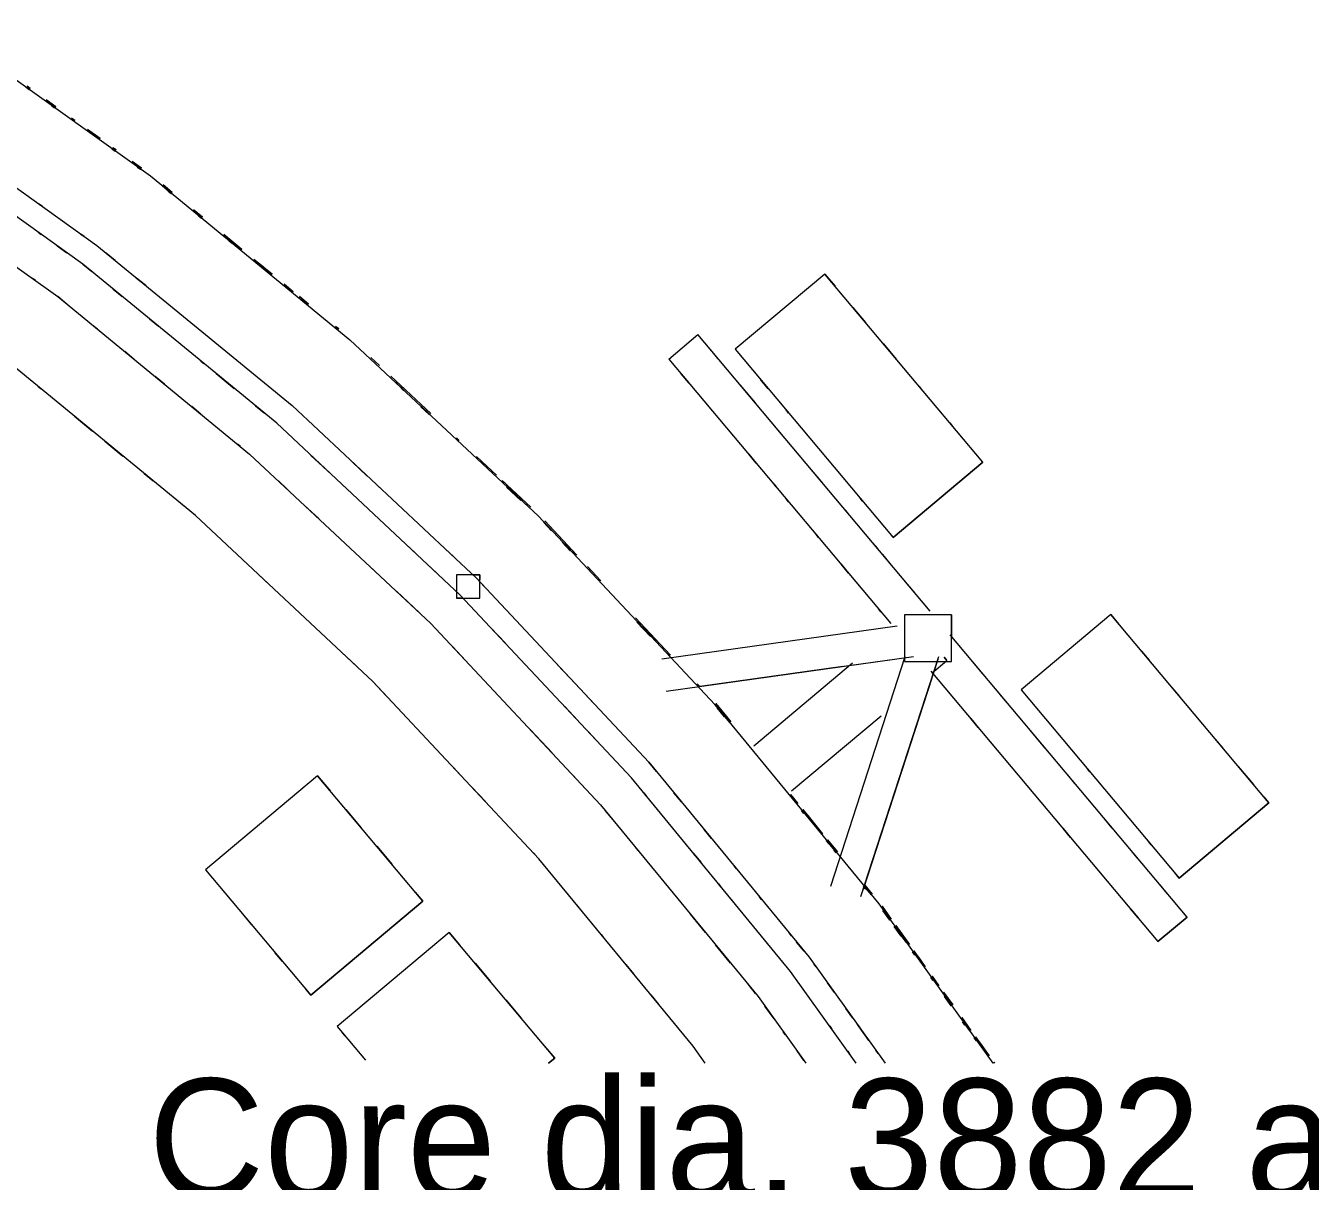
# Paper-space layout '01 Plans' of a CAD drawing. Header units: millimetres. Extents: x 5 to 415, y 7 to 290.
# Drawn here: x 130.91 to 152.85, y 224.29 to 244.05 of the extents above; entities that cross this region are included whole.
import ezdxf

# ---------------------------------------------------------------- set-up
doc = ezdxf.new("R2010")
doc.units = ezdxf.units.MM
doc.layers.add('GEOMETRY', color=7, linetype='Continuous')
doc.layers.add('TEXT', color=7, linetype='Continuous')

# ---------------------------------------------------------------- blocks, each defined once
blk = doc.blocks.new('SHEET_01')
at = {"layer": 'GEOMETRY', "lineweight": 13}
for p, q in [((129.45, 244.048), (133.036, 241.479)), ((130.965, 242.95), (130.911, 242.989)), ((130.917, 242.997), (130.971, 242.958)), ((130.917, 242.997), (130.971, 242.958)), ((130.971, 242.958), (130.917, 242.997)), ((130.917, 242.997), (130.971, 242.958)), ((130.917, 242.997), (130.971, 242.958)), ((130.983, 242.974), (130.928, 243.013)), ((130.928, 243.013), (130.983, 242.974)), ((128.617, 242.801), (132.123, 240.289)), ((131.309, 242.741), (131.255, 242.78)), ((131.255, 242.78), (131.309, 242.741)), ((131.309, 242.741), (131.255, 242.78)), ((131.255, 242.78), (131.309, 242.741)), ((131.309, 242.741), (131.255, 242.78)), ((131.255, 242.78), (131.309, 242.741)), ((131.309, 242.741), (131.255, 242.78)), ((131.255, 242.78), (131.309, 242.741)), ((131.418, 242.663), (131.255, 242.78)), ((131.255, 242.78), (131.418, 242.663)), ((131.4, 242.639), (131.346, 242.677)), ((131.352, 242.686), (131.406, 242.647)), ((131.352, 242.686), (131.406, 242.647)), ((131.406, 242.647), (131.352, 242.686)), ((131.352, 242.686), (131.406, 242.647)), ((131.352, 242.686), (131.406, 242.647)), ((131.879, 239.971), (128.395, 242.468)), ((131.744, 242.429), (131.689, 242.468)), ((131.689, 242.468), (131.744, 242.429)), ((132.015, 242.234), (131.961, 242.273)), ((131.961, 242.273), (132.015, 242.234)), ((132.015, 242.234), (131.961, 242.273)), ((131.961, 242.273), (132.015, 242.234)), ((132.015, 242.234), (131.961, 242.273)), ((131.961, 242.273), (132.015, 242.234)), ((132.015, 242.234), (131.961, 242.273)), ((131.961, 242.273), (132.015, 242.234)), ((132.178, 242.118), (131.961, 242.273)), ((131.961, 242.273), (132.178, 242.118)), ((128.006, 241.886), (131.453, 239.416)), ((132.432, 241.899), (132.378, 241.938)), ((132.384, 241.946), (132.438, 241.907)), ((132.384, 241.946), (132.438, 241.907)), ((132.438, 241.907), (132.384, 241.946)), ((132.384, 241.946), (132.438, 241.907)), ((132.384, 241.946), (132.438, 241.907)), ((132.45, 241.923), (132.396, 241.962)), ((132.396, 241.962), (132.45, 241.923)), ((132.776, 241.689), (132.722, 241.728)), ((132.722, 241.728), (132.776, 241.689)), ((132.776, 241.689), (132.722, 241.728)), ((132.722, 241.728), (132.776, 241.689)), ((132.776, 241.689), (132.722, 241.728)), ((132.722, 241.728), (132.776, 241.689)), ((132.776, 241.689), (132.722, 241.728)), ((132.722, 241.728), (132.776, 241.689)), ((132.885, 241.611), (132.722, 241.728)), ((132.722, 241.728), (132.885, 241.611)), ((132.867, 241.588), (132.812, 241.626)), ((132.818, 241.634), (132.873, 241.596)), ((132.818, 241.634), (132.873, 241.596)), ((132.873, 241.596), (132.818, 241.634)), ((132.818, 241.634), (132.873, 241.596)), ((132.818, 241.634), (132.873, 241.596)), ((133.036, 241.479), (136.445, 238.68)), ((133.242, 241.309), (133.397, 241.182)), ((133.242, 241.309), (133.397, 241.182)), ((133.397, 241.182), (133.242, 241.309)), ((133.242, 241.309), (133.397, 241.182)), ((133.242, 241.309), (133.397, 241.182)), ((133.41, 241.198), (133.255, 241.325)), ((133.255, 241.325), (133.41, 241.198)), ((133.391, 241.174), (133.34, 241.216)), ((131.191, 240.956), (131.137, 240.995)), ((131.137, 240.995), (131.191, 240.956)), ((131.191, 240.956), (131.137, 240.995)), ((133.823, 240.858), (133.771, 240.901)), ((133.771, 240.901), (133.823, 240.858)), ((133.823, 240.858), (133.771, 240.901)), ((133.771, 240.901), (133.823, 240.858)), ((133.823, 240.858), (133.771, 240.901)), ((133.771, 240.901), (133.823, 240.858)), ((133.823, 240.858), (133.771, 240.901)), ((133.771, 240.901), (133.823, 240.858)), ((133.926, 240.774), (133.771, 240.901)), ((133.771, 240.901), (133.926, 240.774)), ((133.908, 240.75), (133.856, 240.793)), ((133.862, 240.8), (133.914, 240.758)), ((133.862, 240.8), (133.914, 240.758)), ((133.914, 240.758), (133.862, 240.8)), ((133.862, 240.8), (133.914, 240.758)), ((133.862, 240.8), (133.914, 240.758)), ((131.117, 240.518), (131.171, 240.479)), ((131.171, 240.479), (131.117, 240.518)), ((131.117, 240.518), (131.171, 240.479)), ((131.903, 240.446), (131.849, 240.485)), ((131.849, 240.485), (131.903, 240.446)), ((131.903, 240.446), (131.849, 240.485)), ((134.34, 240.434), (134.288, 240.477)), ((134.288, 240.477), (134.34, 240.434)), ((134.34, 240.434), (134.288, 240.477)), ((134.288, 240.477), (134.34, 240.434)), ((134.34, 240.434), (134.288, 240.477)), ((134.288, 240.477), (134.34, 240.434)), ((134.34, 240.434), (134.288, 240.477)), ((134.288, 240.477), (134.34, 240.434)), ((134.598, 240.222), (134.288, 240.477)), ((134.288, 240.477), (134.598, 240.222)), ((134.424, 240.326), (134.373, 240.369)), ((134.379, 240.376), (134.534, 240.249)), ((134.379, 240.376), (134.534, 240.249)), ((134.534, 240.249), (134.379, 240.376)), ((134.379, 240.376), (134.534, 240.249)), ((134.379, 240.376), (134.534, 240.249)), ((131.443, 240.283), (131.607, 240.166)), ((131.607, 240.166), (131.443, 240.283)), ((131.443, 240.283), (131.607, 240.166)), ((132.123, 240.289), (135.456, 237.553)), ((132.435, 240.032), (132.279, 240.16)), ((132.279, 240.16), (132.435, 240.032)), ((132.435, 240.032), (132.279, 240.16)), ((131.879, 239.971), (132.034, 239.844)), ((132.034, 239.844), (131.879, 239.971)), ((131.879, 239.971), (132.034, 239.844)), ((135.193, 237.252), (131.879, 239.971)), ((134.96, 239.925), (134.805, 240.053)), ((134.805, 240.053), (134.96, 239.925)), ((134.96, 239.925), (134.805, 240.053)), ((134.805, 240.053), (134.96, 239.925)), ((134.96, 239.925), (134.805, 240.053)), ((134.805, 240.053), (134.96, 239.925)), ((134.96, 239.925), (134.805, 240.053)), ((134.805, 240.053), (134.96, 239.925)), ((135.115, 239.798), (134.805, 240.053)), ((134.805, 240.053), (135.115, 239.798)), ((131.07, 239.69), (131.015, 239.73)), ((132.956, 239.605), (132.8, 239.733)), ((132.8, 239.733), (132.956, 239.605)), ((132.956, 239.605), (132.8, 239.733)), ((144.557, 239.802), (143.025, 238.517)), ((144.557, 239.802), (144.731, 239.595)), ((147.256, 236.585), (144.557, 239.802)), ((144.557, 239.802), (144.557, 239.802)), ((132.397, 239.546), (132.552, 239.419)), ((132.552, 239.419), (132.397, 239.546)), ((132.397, 239.546), (132.552, 239.419)), ((135.477, 239.501), (135.322, 239.628)), ((135.322, 239.628), (135.477, 239.501)), ((135.477, 239.501), (135.322, 239.628)), ((135.322, 239.628), (135.477, 239.501)), ((135.477, 239.501), (135.322, 239.628)), ((135.322, 239.628), (135.477, 239.501)), ((135.477, 239.501), (135.322, 239.628)), ((135.322, 239.628), (135.477, 239.501)), ((135.477, 239.501), (135.322, 239.628)), ((135.322, 239.628), (135.477, 239.501)), ((131.609, 239.288), (131.453, 239.416)), ((131.453, 239.416), (134.731, 236.726)), ((135.632, 239.374), (135.58, 239.416)), ((135.58, 239.416), (135.632, 239.374)), ((135.632, 239.374), (135.58, 239.416)), ((135.58, 239.416), (135.632, 239.374)), ((135.632, 239.374), (135.58, 239.416)), ((135.58, 239.416), (135.632, 239.374)), ((135.632, 239.374), (135.58, 239.416)), ((135.58, 239.416), (135.632, 239.374)), ((135.735, 239.289), (135.58, 239.416)), ((135.58, 239.416), (135.735, 239.289)), ((135.671, 239.316), (135.722, 239.274)), ((135.671, 239.316), (135.722, 239.274)), ((135.722, 239.274), (135.671, 239.316)), ((135.671, 239.316), (135.722, 239.274)), ((135.671, 239.316), (135.722, 239.274)), ((145.036, 239.231), (145.253, 238.972)), ((133.018, 239.037), (133.173, 238.909)), ((133.173, 238.909), (133.018, 239.037)), ((133.018, 239.037), (133.173, 238.909)), ((132.129, 238.861), (132.077, 238.904)), ((136.187, 238.892), (136.239, 238.85)), ((136.187, 238.892), (136.239, 238.85)), ((136.239, 238.85), (136.187, 238.892)), ((136.187, 238.892), (136.239, 238.85)), ((136.187, 238.892), (136.239, 238.85)), ((136.252, 238.865), (136.2, 238.907)), ((136.2, 238.907), (136.252, 238.865)), ((141.892, 238.349), (142.39, 238.767)), ((142.39, 238.767), (142.39, 238.767)), ((142.39, 238.767), (142.39, 238.767)), ((146.355, 234.042), (142.39, 238.767)), ((134.258, 238.536), (134.206, 238.579)), ((134.206, 238.579), (134.258, 238.536)), ((134.258, 238.536), (134.206, 238.579)), ((136.445, 238.68), (139.665, 235.665)), ((145.558, 238.609), (145.776, 238.349)), ((132.754, 238.348), (132.598, 238.476)), ((133.639, 238.527), (133.691, 238.484)), ((133.691, 238.484), (133.639, 238.527)), ((133.639, 238.527), (133.691, 238.484)), ((136.947, 238.238), (136.8, 238.375)), ((136.8, 238.375), (136.947, 238.238)), ((136.947, 238.238), (136.8, 238.375)), ((136.8, 238.375), (136.947, 238.238)), ((136.947, 238.238), (136.8, 238.375)), ((136.8, 238.375), (136.947, 238.238)), ((136.947, 238.238), (136.8, 238.375)), ((136.8, 238.375), (136.947, 238.238)), ((136.947, 238.238), (136.8, 238.375)), ((136.8, 238.375), (136.947, 238.238)), ((141.892, 238.349), (145.686, 233.827)), ((142.731, 238.361), (142.603, 238.513)), ((142.731, 238.361), (142.603, 238.513)), ((142.731, 238.361), (142.603, 238.513)), ((143.025, 238.517), (145.724, 235.299)), ((133.808, 235.673), (130.601, 238.305)), ((133.898, 238.314), (133.95, 238.272)), ((133.95, 238.272), (133.898, 238.314)), ((133.898, 238.314), (133.95, 238.272)), ((133.274, 237.921), (133.118, 238.049)), ((134.157, 238.102), (134.468, 237.847)), ((134.468, 237.847), (134.157, 238.102)), ((134.157, 238.102), (134.468, 237.847)), ((137.386, 237.827), (137.142, 238.056)), ((137.142, 238.056), (137.386, 237.827)), ((137.386, 237.827), (137.142, 238.056)), ((137.142, 238.056), (137.386, 237.827)), ((137.386, 237.827), (137.142, 238.056)), ((137.142, 238.056), (137.386, 237.827)), ((137.386, 237.827), (137.142, 238.056)), ((137.142, 238.056), (137.386, 237.827)), ((137.825, 237.416), (137.142, 238.056)), ((137.142, 238.056), (137.825, 237.416)), ((137.372, 237.812), (137.226, 237.949)), ((137.226, 237.949), (137.372, 237.812)), ((137.372, 237.812), (137.226, 237.949)), ((137.226, 237.949), (137.372, 237.812)), ((137.226, 237.949), (137.372, 237.812)), ((137.372, 237.812), (137.226, 237.949)), ((137.226, 237.949), (137.372, 237.812)), ((137.372, 237.812), (137.226, 237.949)), ((137.226, 237.949), (137.372, 237.812)), ((137.372, 237.812), (137.226, 237.949)), ((137.226, 237.949), (137.372, 237.812)), ((137.372, 237.812), (137.226, 237.949)), ((137.226, 237.949), (137.372, 237.812)), ((137.372, 237.812), (137.226, 237.949)), ((137.226, 237.949), (137.372, 237.812)), ((137.226, 237.949), (137.372, 237.812)), ((142.105, 238.095), (142.233, 237.943)), ((142.233, 237.943), (142.105, 238.095)), ((142.233, 237.943), (142.105, 238.095)), ((143.37, 237.599), (143.115, 237.904)), ((143.37, 237.599), (143.115, 237.904)), ((143.37, 237.599), (143.115, 237.904)), ((143.591, 237.842), (143.46, 237.998)), ((131.118, 237.881), (131.17, 237.838)), ((137.317, 237.851), (137.366, 237.805)), ((137.366, 237.805), (137.317, 237.851)), ((146.168, 237.882), (146.211, 237.83)), ((131.48, 237.584), (131.532, 237.541)), ((133.899, 237.409), (133.742, 237.537)), ((134.83, 237.549), (134.986, 237.422)), ((134.986, 237.422), (134.83, 237.549)), ((134.83, 237.549), (134.986, 237.422)), ((135.404, 237.595), (135.352, 237.638)), ((135.352, 237.638), (135.404, 237.595)), ((135.404, 237.595), (135.352, 237.638)), ((135.456, 237.553), (138.604, 234.604)), ((137.805, 237.394), (137.658, 237.531)), ((137.665, 237.538), (137.811, 237.401)), ((137.665, 237.538), (137.811, 237.401)), ((137.811, 237.401), (137.665, 237.538)), ((137.665, 237.538), (137.811, 237.401)), ((137.665, 237.538), (137.811, 237.401)), ((143.939, 237.427), (143.895, 237.479)), ((131.739, 237.371), (132.049, 237.117)), ((138.321, 234.321), (135.193, 237.252)), ((146.69, 237.259), (146.734, 237.207)), ((143.882, 236.989), (143.754, 237.141)), ((143.882, 236.989), (143.754, 237.141)), ((143.882, 236.989), (143.754, 237.141)), ((132.256, 236.947), (132.566, 236.692)), ((134.575, 236.854), (134.523, 236.896)), ((138.313, 236.959), (138.264, 237.004)), ((138.264, 237.004), (138.313, 236.959)), ((138.313, 236.959), (138.264, 237.004)), ((138.264, 237.004), (138.313, 236.959)), ((138.313, 236.959), (138.264, 237.004)), ((138.264, 237.004), (138.313, 236.959)), ((138.313, 236.959), (138.264, 237.004)), ((138.264, 237.004), (138.313, 236.959)), ((138.313, 236.959), (138.264, 237.004)), ((138.264, 237.004), (138.313, 236.959)), ((134.731, 236.726), (137.827, 233.827)), ((135.779, 236.702), (136.122, 236.382)), ((136.122, 236.382), (135.779, 236.702)), ((135.779, 236.702), (136.122, 236.382)), ((136.735, 236.355), (136.489, 236.585)), ((136.489, 236.585), (136.735, 236.355)), ((136.735, 236.355), (136.489, 236.585)), ((138.947, 236.365), (138.606, 236.685)), ((138.606, 236.685), (138.947, 236.365)), ((138.947, 236.365), (138.606, 236.685)), ((138.606, 236.685), (138.947, 236.365)), ((138.947, 236.365), (138.606, 236.685)), ((138.606, 236.685), (138.947, 236.365)), ((138.947, 236.365), (138.606, 236.685)), ((138.606, 236.685), (138.947, 236.365)), ((138.947, 236.365), (138.606, 236.685)), ((138.606, 236.685), (138.947, 236.365)), ((138.738, 236.533), (138.689, 236.579)), ((138.689, 236.579), (138.738, 236.533)), ((138.738, 236.533), (138.689, 236.579)), ((138.689, 236.579), (138.738, 236.533)), ((138.689, 236.579), (138.738, 236.533)), ((138.738, 236.533), (138.689, 236.579)), ((138.689, 236.579), (138.738, 236.533)), ((138.738, 236.533), (138.689, 236.579)), ((138.689, 236.579), (138.738, 236.533)), ((138.738, 236.533), (138.689, 236.579)), ((138.689, 236.579), (138.738, 236.533)), ((138.738, 236.533), (138.689, 236.579)), ((138.689, 236.579), (138.738, 236.533)), ((138.738, 236.533), (138.689, 236.579)), ((138.689, 236.579), (138.738, 236.533)), ((138.689, 236.579), (138.738, 236.533)), ((143.256, 236.724), (143.384, 236.571)), ((143.384, 236.571), (143.256, 236.724)), ((143.384, 236.571), (143.256, 236.724)), ((147.256, 236.585), (145.724, 235.299)), ((145.724, 235.299), (147.256, 236.585)), ((147.213, 236.637), (147.256, 236.585)), ((147.256, 236.585), (147.256, 236.585)), ((132.929, 236.395), (133.084, 236.267)), ((144.522, 236.227), (144.266, 236.532)), ((144.522, 236.227), (144.266, 236.532)), ((144.522, 236.227), (144.266, 236.532)), ((135.37, 236.127), (135.223, 236.265)), ((136.317, 236.199), (136.464, 236.061)), ((136.464, 236.061), (136.317, 236.199)), ((136.317, 236.199), (136.464, 236.061)), ((136.981, 236.125), (136.932, 236.171)), ((136.932, 236.171), (136.981, 236.125)), ((136.981, 236.125), (136.932, 236.171)), ((139.094, 236.228), (139.045, 236.273)), ((139.045, 236.273), (139.094, 236.228)), ((139.094, 236.228), (139.045, 236.273)), ((139.045, 236.273), (139.094, 236.228)), ((139.094, 236.228), (139.045, 236.273)), ((139.045, 236.273), (139.094, 236.228)), ((139.094, 236.228), (139.045, 236.273)), ((139.045, 236.273), (139.094, 236.228)), ((139.533, 235.816), (139.045, 236.273)), ((139.045, 236.273), (139.533, 235.816)), ((139.365, 235.932), (139.121, 236.16)), ((139.128, 236.168), (139.519, 235.802)), ((139.128, 236.168), (139.519, 235.802)), ((139.519, 235.802), (139.128, 236.168)), ((139.128, 236.168), (139.519, 235.802)), ((139.128, 236.168), (139.519, 235.802)), ((143.683, 236.215), (143.725, 236.165)), ((143.725, 236.165), (143.683, 236.215)), ((143.725, 236.165), (143.683, 236.215)), ((143.896, 235.961), (143.938, 235.911)), ((143.938, 235.911), (143.896, 235.961)), ((143.938, 235.911), (143.896, 235.961)), ((145.202, 235.922), (145.158, 235.974)), ((133.549, 235.885), (133.601, 235.843)), ((135.91, 235.621), (135.665, 235.851)), ((144.948, 235.719), (144.82, 235.871)), ((144.948, 235.719), (144.82, 235.871)), ((144.948, 235.719), (144.82, 235.871)), ((136.837, 232.837), (133.808, 235.673)), ((139.665, 235.665), (142.68, 232.445)), ((139.886, 235.414), (139.749, 235.56)), ((139.756, 235.567), (139.893, 235.421)), ((139.756, 235.567), (139.893, 235.421)), ((139.893, 235.421), (139.756, 235.567)), ((139.756, 235.567), (139.893, 235.421)), ((139.756, 235.567), (139.893, 235.421)), ((140.319, 234.996), (139.771, 235.582)), ((139.771, 235.582), (140.319, 234.996)), ((139.985, 235.324), (140.213, 235.08)), ((139.985, 235.324), (140.213, 235.08)), ((140.213, 235.08), (139.985, 235.324)), ((139.985, 235.324), (140.213, 235.08)), ((139.985, 235.324), (140.213, 235.08)), ((144.407, 235.352), (144.45, 235.301)), ((144.45, 235.301), (144.407, 235.352)), ((144.45, 235.301), (144.407, 235.352)), ((145.46, 235.109), (145.332, 235.261)), ((145.46, 235.109), (145.332, 235.261)), ((145.46, 235.109), (145.332, 235.261)), ((145.724, 235.299), (145.681, 235.351)), ((145.724, 235.299), (145.724, 235.299)), ((137.442, 235.146), (137.588, 235.008)), ((137.588, 235.008), (137.442, 235.146)), ((137.442, 235.146), (137.588, 235.008)), ((138.211, 234.973), (138.063, 235.111)), ((138.063, 235.111), (138.211, 234.973)), ((138.211, 234.973), (138.063, 235.111)), ((140.206, 235.073), (140.069, 235.219)), ((140.16, 235.121), (140.206, 235.073)), ((140.213, 235.08), (140.168, 235.128)), ((140.168, 235.128), (140.213, 235.08)), ((140.213, 235.08), (140.168, 235.128)), ((140.168, 235.128), (140.213, 235.08)), ((140.213, 235.08), (140.168, 235.128)), ((140.168, 235.128), (140.213, 235.08)), ((140.213, 235.08), (140.168, 235.128)), ((140.168, 235.128), (140.213, 235.08)), ((140.213, 235.08), (140.168, 235.128)), ((140.168, 235.128), (140.213, 235.08)), ((140.213, 235.08), (140.168, 235.128)), ((140.319, 234.996), (140.182, 235.142)), ((140.182, 235.142), (140.319, 234.996)), ((140.319, 234.996), (140.182, 235.142)), ((140.182, 235.142), (140.319, 234.996)), ((140.319, 234.996), (140.182, 235.142)), ((140.182, 235.142), (140.319, 234.996)), ((140.319, 234.996), (140.182, 235.142)), ((140.182, 235.142), (140.319, 234.996)), ((134.687, 234.85), (135.078, 234.484)), ((137.686, 234.917), (137.93, 234.688)), ((137.93, 234.688), (137.686, 234.917)), ((137.686, 234.917), (137.93, 234.688)), ((144.834, 234.844), (144.962, 234.691)), ((144.962, 234.691), (144.834, 234.844)), ((144.962, 234.691), (144.834, 234.844)), ((145.673, 234.855), (145.545, 235.007)), ((145.673, 234.855), (145.545, 235.007)), ((145.673, 234.855), (145.545, 235.007)), ((136.844, 234.747), (136.795, 234.793)), ((138.663, 234.663), (138.263, 234.663)), ((138.263, 234.663), (138.263, 234.263)), ((138.583, 234.663), (138.663, 234.663)), ((138.743, 234.457), (138.604, 234.604)), ((138.604, 234.604), (138.743, 234.457)), ((138.743, 234.457), (138.604, 234.604)), ((138.604, 234.604), (141.553, 231.456)), ((138.663, 234.663), (138.663, 234.583)), ((138.663, 234.263), (138.663, 234.663)), ((138.663, 234.663), (138.663, 234.663)), ((140.73, 234.557), (140.502, 234.801)), ((140.502, 234.801), (140.73, 234.557)), ((140.73, 234.557), (140.502, 234.801)), ((140.502, 234.801), (140.73, 234.557)), ((140.73, 234.557), (140.502, 234.801)), ((140.502, 234.801), (140.73, 234.557)), ((140.73, 234.557), (140.502, 234.801)), ((140.502, 234.801), (140.73, 234.557)), ((140.73, 234.557), (140.502, 234.801)), ((140.502, 234.801), (140.73, 234.557)), ((140.624, 234.641), (140.579, 234.689)), ((140.579, 234.689), (140.624, 234.641)), ((140.624, 234.641), (140.579, 234.689)), ((140.579, 234.689), (140.624, 234.641)), ((140.579, 234.689), (140.624, 234.641)), ((140.624, 234.641), (140.579, 234.689)), ((140.579, 234.689), (140.624, 234.641)), ((140.624, 234.641), (140.579, 234.689)), ((140.579, 234.689), (140.624, 234.641)), ((140.624, 234.641), (140.579, 234.689)), ((140.579, 234.689), (140.624, 234.641)), ((140.624, 234.641), (140.579, 234.689)), ((140.579, 234.689), (140.624, 234.641)), ((140.624, 234.641), (140.579, 234.689)), ((140.579, 234.689), (140.624, 234.641)), ((140.579, 234.689), (140.624, 234.641)), ((137.63, 234.011), (137.237, 234.379)), ((146.099, 234.347), (145.971, 234.499)), ((146.099, 234.347), (145.971, 234.499)), ((146.099, 234.347), (145.971, 234.499)), ((135.371, 234.209), (135.42, 234.163)), ((138.343, 234.263), (138.263, 234.263)), ((138.263, 234.263), (138.663, 234.263)), ((138.263, 234.263), (138.263, 234.263)), ((138.321, 234.321), (138.367, 234.273)), ((138.367, 234.273), (138.321, 234.321)), ((138.321, 234.321), (138.367, 234.273)), ((141.252, 231.193), (138.321, 234.321)), ((139.157, 234.014), (139.111, 234.063)), ((139.111, 234.063), (139.157, 234.014)), ((139.157, 234.014), (139.111, 234.063)), ((145.473, 234.082), (145.516, 234.031)), ((145.516, 234.031), (145.473, 234.082)), ((145.516, 234.031), (145.473, 234.082)), ((146.719, 233.979), (145.919, 233.979)), ((145.919, 233.979), (145.919, 233.179)), ((146.719, 233.979), (146.719, 233.615)), ((146.719, 233.179), (146.719, 233.979)), ((146.719, 233.979), (146.719, 233.979)), ((149.442, 233.98), (147.91, 232.695)), ((149.442, 233.98), (149.572, 233.825)), ((152.141, 230.763), (149.442, 233.98)), ((149.442, 233.98), (149.442, 233.98)), ((137.827, 233.827), (140.726, 230.731)), ((138.734, 233.881), (139.1, 233.49)), ((139.1, 233.49), (138.734, 233.881)), ((138.734, 233.881), (139.1, 233.49)), ((141.918, 233.288), (141.324, 233.923)), ((141.324, 233.923), (141.918, 233.288)), ((141.577, 233.609), (141.348, 233.853)), ((141.355, 233.86), (141.675, 233.519)), ((141.355, 233.86), (141.675, 233.519)), ((141.675, 233.519), (141.355, 233.86)), ((141.355, 233.86), (141.675, 233.519)), ((141.355, 233.86), (141.675, 233.519)), ((145.794, 233.783), (141.772, 233.218)), ((138.103, 233.532), (137.965, 233.679)), ((150.746, 228.809), (146.696, 233.636)), ((136.299, 233.34), (136.543, 233.111)), ((138.425, 233.188), (138.195, 233.433)), ((141.918, 233.288), (141.736, 233.483)), ((141.736, 233.483), (141.918, 233.288)), ((141.918, 233.288), (141.736, 233.483)), ((141.736, 233.483), (141.918, 233.288)), ((141.918, 233.288), (141.736, 233.483)), ((141.736, 233.483), (141.918, 233.288)), ((141.918, 233.288), (141.736, 233.483)), ((141.736, 233.483), (141.918, 233.288)), ((141.904, 233.275), (141.858, 233.324)), ((141.858, 233.324), (141.904, 233.275)), ((141.904, 233.275), (141.858, 233.324)), ((141.858, 233.324), (141.904, 233.275)), ((141.858, 233.324), (141.904, 233.275)), ((141.904, 233.275), (141.858, 233.324)), ((141.858, 233.324), (141.904, 233.275)), ((141.904, 233.275), (141.858, 233.324)), ((141.858, 233.324), (141.904, 233.275)), ((141.904, 233.275), (141.858, 233.324)), ((141.858, 233.324), (141.904, 233.275)), ((141.904, 233.275), (141.858, 233.324)), ((141.858, 233.324), (141.904, 233.275)), ((141.904, 233.275), (141.858, 233.324)), ((141.858, 233.324), (141.904, 233.275)), ((141.858, 233.324), (141.904, 233.275)), ((147.25, 232.975), (146.994, 233.28)), ((147.25, 232.975), (146.994, 233.28)), ((147.25, 232.975), (146.994, 233.28)), ((149.964, 233.357), (150.095, 233.202)), ((140.309, 232.784), (139.986, 233.129)), ((139.986, 233.129), (140.309, 232.784)), ((140.309, 232.784), (139.986, 233.129)), ((141.848, 232.673), (146.069, 233.266)), ((142.376, 232.748), (144.882, 233.1)), ((142.425, 232.755), (145.789, 233.227)), ((142.425, 232.755), (144.865, 233.097)), ((145.027, 233.148), (143.342, 231.734)), ((145.926, 233.26), (144.651, 229.333)), ((145.174, 229.164), (146.491, 233.217)), ((145.231, 229.338), (146.506, 233.265)), ((145.919, 233.179), (146.719, 233.179)), ((146.385, 232.982), (146.64, 233.196)), ((146.385, 232.982), (146.64, 233.196)), ((146.595, 233.251), (146.64, 233.196)), ((146.64, 233.196), (146.595, 233.251)), ((146.64, 233.196), (146.64, 233.196)), ((136.739, 232.928), (136.837, 232.837)), ((145.215, 229.29), (146.388, 232.9)), ((145.231, 229.338), (146.403, 232.948)), ((146.369, 233.015), (150.248, 228.391)), ((136.837, 232.837), (137.065, 232.592)), ((139.673, 229.808), (136.837, 232.837)), ((142.421, 232.751), (142.375, 232.8)), ((142.375, 232.8), (142.421, 232.751)), ((142.421, 232.751), (142.375, 232.8)), ((142.375, 232.8), (142.421, 232.751)), ((142.421, 232.751), (142.375, 232.8)), ((142.375, 232.8), (142.421, 232.751)), ((142.421, 232.751), (142.375, 232.8)), ((142.375, 232.8), (142.421, 232.751)), ((142.421, 232.751), (142.375, 232.8)), ((142.375, 232.8), (142.421, 232.751)), ((146.624, 232.71), (146.667, 232.659)), ((146.667, 232.659), (146.624, 232.71)), ((146.667, 232.659), (146.624, 232.71)), ((147.676, 232.467), (147.549, 232.619)), ((147.676, 232.467), (147.549, 232.619)), ((147.676, 232.467), (147.549, 232.619)), ((147.91, 232.695), (150.609, 229.477)), ((147.91, 232.695), (147.91, 232.695)), ((150.487, 232.735), (150.617, 232.579)), ((137.157, 232.495), (137.203, 232.446)), ((140.107, 232.415), (140.336, 232.17)), ((140.336, 232.17), (140.107, 232.415)), ((140.107, 232.415), (140.336, 232.17)), ((140.631, 232.44), (140.493, 232.588)), ((140.493, 232.588), (140.631, 232.44)), ((140.631, 232.44), (140.493, 232.588)), ((142.68, 232.445), (142.935, 232.136)), ((142.68, 232.445), (142.935, 232.136)), ((142.935, 232.136), (142.68, 232.445)), ((142.68, 232.445), (142.935, 232.136)), ((142.68, 232.445), (142.935, 232.136)), ((142.68, 232.445), (145.479, 229.036)), ((142.95, 232.149), (142.695, 232.459)), ((142.695, 232.459), (142.95, 232.149)), ((142.842, 232.232), (142.715, 232.387)), ((142.8, 232.284), (142.842, 232.232)), ((142.935, 232.136), (142.808, 232.29)), ((142.808, 232.29), (142.935, 232.136)), ((142.935, 232.136), (142.808, 232.29)), ((142.808, 232.29), (142.935, 232.136)), ((142.935, 232.136), (142.808, 232.29)), ((142.808, 232.29), (142.935, 232.136)), ((142.935, 232.136), (142.808, 232.29)), ((142.808, 232.29), (142.935, 232.136)), ((142.935, 232.136), (142.808, 232.29)), ((142.808, 232.29), (142.935, 232.136)), ((142.935, 232.136), (142.808, 232.29)), ((142.95, 232.149), (142.823, 232.304)), ((142.823, 232.304), (142.95, 232.149)), ((142.95, 232.149), (142.823, 232.304)), ((142.823, 232.304), (142.95, 232.149)), ((142.95, 232.149), (142.823, 232.304)), ((142.823, 232.304), (142.95, 232.149)), ((142.95, 232.149), (142.823, 232.304)), ((142.823, 232.304), (142.95, 232.149)), ((143.985, 230.968), (145.517, 232.253)), ((143.985, 230.968), (145.517, 232.253)), ((143.985, 230.968), (145.517, 232.253)), ((143.985, 230.968), (145.517, 232.253)), ((147.051, 232.202), (147.179, 232.049)), ((147.179, 232.049), (147.051, 232.202)), ((147.179, 232.049), (147.051, 232.202)), ((139.897, 231.616), (139.529, 232.009)), ((140.519, 231.975), (140.657, 231.828)), ((140.657, 231.828), (140.519, 231.975)), ((140.519, 231.975), (140.657, 231.828)), ((148.316, 231.705), (148.06, 232.01)), ((148.316, 231.705), (148.06, 232.01)), ((148.316, 231.705), (148.06, 232.01)), ((148.563, 231.916), (148.519, 231.968)), ((151.096, 232.008), (151.14, 231.956)), ((151.227, 231.853), (151.358, 231.697)), ((138.209, 231.371), (138.346, 231.225)), ((141.681, 231.3), (141.553, 231.456)), ((141.553, 231.456), (141.681, 231.3)), ((141.681, 231.3), (141.553, 231.456)), ((141.553, 231.456), (144.289, 228.123)), ((149.085, 231.293), (149.042, 231.345)), ((151.619, 231.386), (151.88, 231.074)), ((135.892, 231.226), (133.977, 229.619)), ((135.892, 231.226), (136.111, 230.965)), ((137.692, 229.081), (135.892, 231.226)), ((135.892, 231.226), (135.892, 231.226)), ((140.311, 231.173), (140.265, 231.223)), ((143.971, 227.879), (141.252, 231.193)), ((148.828, 231.095), (148.7, 231.248)), ((148.828, 231.095), (148.7, 231.248)), ((148.828, 231.095), (148.7, 231.248)), ((138.529, 231.029), (138.758, 230.785)), ((141.464, 230.934), (141.507, 230.882)), ((141.507, 230.882), (141.464, 230.934)), ((141.464, 230.934), (141.507, 230.882)), ((142.108, 230.779), (141.98, 230.936)), ((141.98, 230.936), (142.108, 230.779)), ((142.108, 230.779), (141.98, 230.936)), ((144.095, 230.753), (143.968, 230.908)), ((143.968, 230.908), (144.095, 230.753)), ((144.095, 230.753), (143.968, 230.908)), ((143.968, 230.908), (144.095, 230.753)), ((144.095, 230.753), (143.968, 230.908)), ((143.968, 230.908), (144.095, 230.753)), ((144.095, 230.753), (143.968, 230.908)), ((143.968, 230.908), (144.095, 230.753)), ((144.095, 230.753), (143.968, 230.908)), ((143.968, 230.908), (144.095, 230.753)), ((152.054, 230.867), (152.141, 230.763)), ((136.375, 230.651), (136.638, 230.337)), ((140.726, 230.731), (143.416, 227.453)), ((144.519, 230.236), (144.18, 230.65)), ((144.18, 230.65), (144.519, 230.236)), ((148.202, 230.83), (148.244, 230.779)), ((148.244, 230.779), (148.202, 230.83)), ((148.244, 230.779), (148.202, 230.83)), ((149.608, 230.671), (149.564, 230.723)), ((152.141, 230.763), (150.609, 229.477)), ((150.609, 229.477), (152.141, 230.763)), ((152.141, 230.763), (152.141, 230.763)), ((140.939, 230.471), (140.811, 230.627)), ((144.199, 230.579), (144.157, 230.631)), ((144.164, 230.637), (144.207, 230.586)), ((144.164, 230.637), (144.207, 230.586)), ((144.207, 230.586), (144.164, 230.637)), ((144.164, 230.637), (144.207, 230.586)), ((144.164, 230.637), (144.207, 230.586)), ((144.519, 230.236), (144.265, 230.547)), ((144.265, 230.547), (144.519, 230.236)), ((144.519, 230.236), (144.265, 230.547)), ((144.265, 230.547), (144.519, 230.236)), ((144.519, 230.236), (144.265, 230.547)), ((144.265, 230.547), (144.519, 230.236)), ((144.519, 230.236), (144.265, 230.547)), ((144.265, 230.547), (144.519, 230.236)), ((149.254, 230.587), (149.211, 230.638)), ((149.254, 230.587), (149.211, 230.638)), ((149.254, 230.587), (149.211, 230.638)), ((149.467, 230.333), (149.339, 230.485)), ((149.467, 230.333), (149.339, 230.485)), ((149.467, 230.333), (149.339, 230.485)), ((141.889, 230.416), (141.932, 230.364)), ((141.932, 230.364), (141.889, 230.416)), ((141.889, 230.416), (141.932, 230.364)), ((142.621, 230.154), (142.493, 230.31)), ((142.493, 230.31), (142.621, 230.154)), ((142.621, 230.154), (142.493, 230.31)), ((148.628, 230.322), (148.756, 230.169)), ((148.756, 230.169), (148.628, 230.322)), ((148.756, 230.169), (148.628, 230.322)), ((136.902, 230.023), (137.165, 229.709)), ((141.366, 229.951), (141.323, 230.003)), ((144.623, 230.063), (144.581, 230.114)), ((144.588, 230.121), (144.758, 229.914)), ((144.588, 230.121), (144.758, 229.914)), ((144.758, 229.914), (144.588, 230.121)), ((144.588, 230.121), (144.758, 229.914)), ((144.588, 230.121), (144.758, 229.914)), ((144.774, 229.926), (144.604, 230.133)), ((144.604, 230.133), (144.774, 229.926)), ((148.841, 230.068), (148.884, 230.017)), ((148.884, 230.017), (148.841, 230.068)), ((148.884, 230.017), (148.841, 230.068)), ((150.13, 230.048), (150.087, 230.1)), ((139.582, 229.906), (139.627, 229.857)), ((142.305, 226.601), (139.673, 229.808)), ((142.314, 229.898), (142.442, 229.743)), ((142.442, 229.743), (142.314, 229.898)), ((142.314, 229.898), (142.442, 229.743)), ((144.75, 229.908), (144.708, 229.959)), ((149.893, 229.825), (149.766, 229.977)), ((149.893, 229.825), (149.766, 229.977)), ((149.893, 229.825), (149.766, 229.977)), ((133.977, 229.619), (135.777, 227.474)), ((143.049, 229.633), (143.006, 229.685)), ((143.006, 229.685), (143.049, 229.633)), ((143.049, 229.633), (143.006, 229.685)), ((150.609, 229.477), (150.522, 229.581)), ((134.152, 229.41), (134.109, 229.462)), ((141.793, 229.43), (141.751, 229.482)), ((142.739, 229.381), (142.782, 229.329)), ((142.782, 229.329), (142.739, 229.381)), ((142.739, 229.381), (142.782, 229.329)), ((145.216, 229.34), (145.259, 229.288)), ((145.259, 229.288), (145.216, 229.34)), ((145.352, 229.191), (145.224, 229.346)), ((145.224, 229.346), (145.352, 229.191)), ((145.352, 229.191), (145.224, 229.346)), ((145.224, 229.346), (145.352, 229.191)), ((145.224, 229.346), (145.352, 229.191)), ((145.352, 229.191), (145.224, 229.346)), ((145.224, 229.346), (145.352, 229.191)), ((145.352, 229.191), (145.224, 229.346)), ((145.224, 229.346), (145.352, 229.191)), ((145.352, 229.191), (145.224, 229.346)), ((145.224, 229.346), (145.352, 229.191)), ((145.352, 229.191), (145.224, 229.346)), ((145.224, 229.346), (145.352, 229.191)), ((145.352, 229.191), (145.224, 229.346)), ((145.224, 229.346), (145.352, 229.191)), ((145.224, 229.346), (145.352, 229.191)), ((145.367, 229.203), (145.24, 229.358)), ((145.24, 229.358), (145.367, 229.203)), ((145.367, 229.203), (145.24, 229.358)), ((145.24, 229.358), (145.367, 229.203)), ((145.367, 229.203), (145.24, 229.358)), ((145.24, 229.358), (145.367, 229.203)), ((145.367, 229.203), (145.24, 229.358)), ((145.24, 229.358), (145.367, 229.203)), ((145.367, 229.203), (145.24, 229.358)), ((145.24, 229.358), (145.367, 229.203)), ((149.353, 229.458), (149.396, 229.407)), ((149.396, 229.407), (149.353, 229.458)), ((149.396, 229.407), (149.353, 229.458)), ((150.405, 229.215), (150.277, 229.368)), ((150.405, 229.215), (150.277, 229.368)), ((150.405, 229.215), (150.277, 229.368)), ((150.609, 229.477), (150.609, 229.477)), ((137.56, 229.238), (137.692, 229.081)), ((142.952, 229.122), (142.994, 229.07)), ((142.994, 229.07), (142.952, 229.122)), ((142.952, 229.122), (142.994, 229.07)), ((143.476, 229.112), (143.434, 229.164)), ((143.434, 229.164), (143.476, 229.112)), ((143.476, 229.112), (143.434, 229.164)), ((137.692, 229.081), (135.777, 227.474)), ((135.777, 227.474), (137.692, 229.081)), ((137.692, 229.081), (137.692, 229.081)), ((140.31, 229.032), (140.352, 228.98)), ((145.479, 229.036), (147.429, 226.314)), ((145.689, 228.776), (145.534, 228.994)), ((145.534, 228.994), (145.689, 228.776)), ((145.665, 228.758), (145.549, 228.921)), ((145.557, 228.927), (145.673, 228.764)), ((145.557, 228.927), (145.673, 228.764)), ((145.673, 228.764), (145.557, 228.927)), ((145.557, 228.927), (145.673, 228.764)), ((145.557, 228.927), (145.673, 228.764)), ((149.779, 228.95), (149.907, 228.797)), ((149.907, 228.797), (149.779, 228.95)), ((149.907, 228.797), (149.779, 228.95)), ((134.767, 228.678), (134.635, 228.835)), ((142.519, 228.546), (142.263, 228.858)), ((145.626, 228.812), (145.665, 228.758)), ((145.673, 228.764), (145.634, 228.818)), ((145.634, 228.818), (145.673, 228.764)), ((145.673, 228.764), (145.634, 228.818)), ((145.634, 228.818), (145.673, 228.764)), ((145.673, 228.764), (145.634, 228.818)), ((145.634, 228.818), (145.673, 228.764)), ((145.673, 228.764), (145.634, 228.818)), ((145.634, 228.818), (145.673, 228.764)), ((145.673, 228.764), (145.634, 228.818)), ((145.634, 228.818), (145.673, 228.764)), ((145.673, 228.764), (145.634, 228.818)), ((145.689, 228.776), (145.65, 228.83)), ((145.65, 228.83), (145.689, 228.776)), ((145.689, 228.776), (145.65, 228.83)), ((145.65, 228.83), (145.689, 228.776)), ((145.689, 228.776), (145.65, 228.83)), ((145.65, 228.83), (145.689, 228.776)), ((145.689, 228.776), (145.65, 228.83)), ((145.65, 228.83), (145.689, 228.776)), ((150.248, 228.391), (150.746, 228.809)), ((150.746, 228.809), (150.248, 228.391)), ((150.248, 228.391), (150.746, 228.809)), ((150.746, 228.809), (150.248, 228.391)), ((150.746, 228.809), (150.703, 228.86)), ((150.746, 228.809), (150.703, 228.86)), ((150.746, 228.809), (150.703, 228.86)), ((150.746, 228.809), (150.746, 228.809)), ((150.746, 228.809), (150.746, 228.809)), ((138.142, 228.545), (136.227, 226.938)), ((138.142, 228.545), (138.317, 228.336)), ((139.942, 226.4), (138.142, 228.545)), ((138.142, 228.545), (138.142, 228.545)), ((140.734, 228.515), (140.777, 228.463)), ((143.989, 228.487), (143.947, 228.539)), ((143.947, 228.539), (143.989, 228.487)), ((143.989, 228.487), (143.947, 228.539)), ((145.86, 228.486), (145.743, 228.649)), ((145.751, 228.655), (145.946, 228.384)), ((145.751, 228.655), (145.946, 228.384)), ((145.946, 228.384), (145.751, 228.655)), ((145.751, 228.655), (145.946, 228.384)), ((145.751, 228.655), (145.946, 228.384)), ((146.001, 228.341), (145.767, 228.667)), ((145.767, 228.667), (146.001, 228.341)), ((146.001, 228.341), (145.845, 228.559)), ((145.845, 228.559), (146.001, 228.341)), ((146.001, 228.341), (145.845, 228.559)), ((145.845, 228.559), (146.001, 228.341)), ((146.001, 228.341), (145.845, 228.559)), ((145.845, 228.559), (146.001, 228.341)), ((146.001, 228.341), (145.845, 228.559)), ((145.845, 228.559), (146.001, 228.341)), ((145.946, 228.384), (145.868, 228.492)), ((145.868, 228.492), (145.946, 228.384)), ((145.946, 228.384), (145.868, 228.492)), ((145.868, 228.492), (145.946, 228.384)), ((145.946, 228.384), (145.868, 228.492)), ((145.868, 228.492), (145.946, 228.384)), ((145.946, 228.384), (145.868, 228.492)), ((145.868, 228.492), (145.946, 228.384)), ((145.946, 228.384), (145.868, 228.492)), ((145.868, 228.492), (145.946, 228.384)), ((145.946, 228.384), (145.868, 228.492)), ((142.946, 228.025), (142.69, 228.338)), ((144.203, 228.227), (144.075, 228.383)), ((144.075, 228.383), (144.203, 228.227)), ((144.203, 228.227), (144.075, 228.383)), ((146.273, 227.961), (146.079, 228.233)), ((146.079, 228.233), (146.273, 227.961)), ((150.248, 228.391), (150.248, 228.391)), ((150.248, 228.391), (150.248, 228.391)), ((135.294, 228.05), (135.162, 228.207)), ((138.581, 228.022), (138.844, 227.708)), ((144.289, 228.123), (145.585, 226.314)), ((144.406, 227.958), (144.367, 228.013)), ((144.367, 228.013), (144.406, 227.958)), ((144.406, 227.958), (144.367, 228.013)), ((146.094, 228.16), (146.055, 228.215)), ((146.063, 228.221), (146.102, 228.166)), ((146.063, 228.221), (146.102, 228.166)), ((146.102, 228.166), (146.063, 228.221)), ((146.063, 228.221), (146.102, 228.166)), ((146.063, 228.221), (146.102, 228.166)), ((146.273, 227.961), (146.157, 228.124)), ((146.157, 228.124), (146.273, 227.961)), ((146.273, 227.961), (146.157, 228.124)), ((146.157, 228.124), (146.273, 227.961)), ((146.273, 227.961), (146.157, 228.124)), ((146.157, 228.124), (146.273, 227.961)), ((146.273, 227.961), (146.157, 228.124)), ((146.157, 228.124), (146.273, 227.961)), ((141.159, 227.997), (141.286, 227.842)), ((143.886, 227.983), (143.929, 227.931)), ((143.929, 227.931), (143.886, 227.983)), ((143.886, 227.983), (143.929, 227.931)), ((145.093, 226.314), (143.971, 227.879)), ((146.507, 227.635), (146.39, 227.798)), ((146.39, 227.798), (146.507, 227.635)), ((146.507, 227.635), (146.39, 227.798)), ((146.39, 227.798), (146.507, 227.635)), ((146.507, 227.635), (146.39, 227.798)), ((146.39, 227.798), (146.507, 227.635)), ((146.507, 227.635), (146.39, 227.798)), ((146.39, 227.798), (146.507, 227.635)), ((146.507, 227.635), (146.39, 227.798)), ((146.39, 227.798), (146.507, 227.635)), ((135.777, 227.474), (135.689, 227.579)), ((143.373, 227.505), (143.245, 227.661)), ((144.72, 227.52), (144.603, 227.684)), ((144.603, 227.684), (144.72, 227.52)), ((144.72, 227.52), (144.603, 227.684)), ((146.366, 227.78), (146.405, 227.726)), ((146.405, 227.726), (146.366, 227.78)), ((146.413, 227.732), (146.374, 227.786)), ((146.374, 227.786), (146.413, 227.732)), ((146.413, 227.732), (146.374, 227.786)), ((146.374, 227.786), (146.413, 227.732)), ((146.374, 227.786), (146.413, 227.732)), ((146.413, 227.732), (146.374, 227.786)), ((146.374, 227.786), (146.413, 227.732)), ((146.413, 227.732), (146.374, 227.786)), ((146.374, 227.786), (146.413, 227.732)), ((146.413, 227.732), (146.374, 227.786)), ((146.374, 227.786), (146.413, 227.732)), ((146.413, 227.732), (146.374, 227.786)), ((146.374, 227.786), (146.413, 227.732)), ((146.413, 227.732), (146.374, 227.786)), ((146.374, 227.786), (146.413, 227.732)), ((146.374, 227.786), (146.413, 227.732)), ((135.777, 227.474), (135.777, 227.474)), ((139.107, 227.394), (139.371, 227.08)), ((141.584, 227.48), (141.711, 227.325)), ((143.416, 227.453), (144.232, 226.314)), ((146.741, 227.309), (146.585, 227.526)), ((146.585, 227.526), (146.741, 227.309)), ((146.716, 227.291), (146.6, 227.454)), ((146.608, 227.46), (146.724, 227.297)), ((146.608, 227.46), (146.724, 227.297)), ((146.724, 227.297), (146.608, 227.46)), ((146.608, 227.46), (146.724, 227.297)), ((146.608, 227.46), (146.724, 227.297)), ((146.741, 227.309), (146.702, 227.363)), ((146.702, 227.363), (146.741, 227.309)), ((146.741, 227.309), (146.702, 227.363)), ((146.702, 227.363), (146.741, 227.309)), ((146.741, 227.309), (146.702, 227.363)), ((146.702, 227.363), (146.741, 227.309)), ((146.741, 227.309), (146.702, 227.363)), ((146.702, 227.363), (146.741, 227.309)), ((143.69, 227.07), (143.534, 227.289)), ((145.035, 227.082), (144.917, 227.246)), ((144.917, 227.246), (145.035, 227.082)), ((145.035, 227.082), (144.917, 227.246)), ((146.677, 227.346), (146.716, 227.291)), ((146.724, 227.297), (146.686, 227.352)), ((146.686, 227.352), (146.724, 227.297)), ((146.724, 227.297), (146.686, 227.352)), ((146.686, 227.352), (146.724, 227.297)), ((146.724, 227.297), (146.686, 227.352)), ((146.686, 227.352), (146.724, 227.297)), ((146.724, 227.297), (146.686, 227.352)), ((146.686, 227.352), (146.724, 227.297)), ((146.724, 227.297), (146.686, 227.352)), ((146.686, 227.352), (146.724, 227.297)), ((146.724, 227.297), (146.686, 227.352)), ((136.227, 226.938), (136.709, 226.363)), ((136.227, 226.938), (136.227, 226.938)), ((144.635, 226.953), (144.674, 226.899)), ((144.674, 226.899), (144.635, 226.953)), ((144.635, 226.953), (144.674, 226.899)), ((145.309, 226.698), (145.113, 226.972)), ((145.113, 226.972), (145.309, 226.698)), ((145.309, 226.698), (145.113, 226.972)), ((147.052, 226.874), (146.896, 227.092)), ((146.896, 227.092), (147.052, 226.874)), ((147.052, 226.874), (146.896, 227.092)), ((146.896, 227.092), (147.052, 226.874)), ((147.052, 226.874), (146.896, 227.092)), ((146.896, 227.092), (147.052, 226.874)), ((147.052, 226.874), (146.896, 227.092)), ((146.896, 227.092), (147.052, 226.874)), ((147.052, 226.874), (146.896, 227.092)), ((146.896, 227.092), (147.052, 226.874)), ((146.911, 227.02), (146.95, 226.965)), ((146.95, 226.965), (146.911, 227.02)), ((147.036, 226.863), (146.919, 227.026)), ((146.919, 227.026), (147.036, 226.863)), ((147.036, 226.863), (146.919, 227.026)), ((146.919, 227.026), (147.036, 226.863)), ((146.919, 227.026), (147.036, 226.863)), ((147.036, 226.863), (146.919, 227.026)), ((146.919, 227.026), (147.036, 226.863)), ((147.036, 226.863), (146.919, 227.026)), ((146.919, 227.026), (147.036, 226.863)), ((147.036, 226.863), (146.919, 227.026)), ((146.919, 227.026), (147.036, 226.863)), ((147.036, 226.863), (146.919, 227.026)), ((146.919, 227.026), (147.036, 226.863)), ((147.036, 226.863), (146.919, 227.026)), ((146.919, 227.026), (147.036, 226.863)), ((146.919, 227.026), (147.036, 226.863)), ((136.358, 226.781), (136.314, 226.833)), ((139.634, 226.766), (139.942, 226.4)), ((143.887, 226.796), (143.847, 226.851)), ((147.145, 226.694), (147.106, 226.748)), ((147.114, 226.754), (147.153, 226.7)), ((147.114, 226.754), (147.153, 226.7)), ((147.153, 226.7), (147.114, 226.754)), ((147.114, 226.754), (147.153, 226.7)), ((147.114, 226.754), (147.153, 226.7)), ((147.364, 226.439), (147.13, 226.765)), ((147.13, 226.765), (147.364, 226.439)), ((142.511, 226.314), (142.305, 226.601)), ((144.2, 226.359), (144.083, 226.523)), ((144.947, 226.518), (144.986, 226.463)), ((144.986, 226.463), (144.947, 226.518)), ((144.947, 226.518), (144.986, 226.463)), ((145.466, 226.479), (145.427, 226.534)), ((145.427, 226.534), (145.466, 226.479)), ((145.466, 226.479), (145.427, 226.534)), ((147.364, 226.439), (147.208, 226.657)), ((147.208, 226.657), (147.364, 226.439)), ((147.364, 226.439), (147.208, 226.657)), ((147.208, 226.657), (147.364, 226.439)), ((147.364, 226.439), (147.208, 226.657)), ((147.208, 226.657), (147.364, 226.439)), ((147.364, 226.439), (147.208, 226.657)), ((147.208, 226.657), (147.364, 226.439)), ((139.942, 226.4), (139.839, 226.314)), ((139.839, 226.314), (139.942, 226.4)), ((139.942, 226.4), (139.942, 226.4)), ((147.429, 226.314), (147.425, 226.319)), ((147.425, 226.319), (147.429, 226.314)), ((147.429, 226.314), (147.425, 226.319)), ((147.425, 226.319), (147.429, 226.314)), ((147.425, 226.319), (147.429, 226.314)), ((147.429, 226.314), (147.425, 226.319)), ((147.425, 226.319), (147.429, 226.314)), ((147.429, 226.314), (147.425, 226.319)), ((147.425, 226.319), (147.429, 226.314)), ((147.429, 226.314), (147.425, 226.319)), ((147.425, 226.319), (147.429, 226.314)), ((147.429, 226.314), (147.425, 226.319)), ((147.425, 226.319), (147.429, 226.314)), ((147.429, 226.314), (147.425, 226.319)), ((147.425, 226.319), (147.429, 226.314)), ((147.425, 226.319), (147.429, 226.314)), ((147.454, 226.314), (147.442, 226.331)), ((147.442, 226.331), (147.454, 226.314)), ((147.454, 226.314), (147.442, 226.331)), ((147.442, 226.331), (147.454, 226.314)), ((147.454, 226.314), (147.442, 226.331)), ((147.442, 226.331), (147.454, 226.314)), ((147.454, 226.314), (147.442, 226.331)), ((147.442, 226.331), (147.454, 226.314)), ((147.454, 226.314), (147.442, 226.331)), ((147.442, 226.331), (147.454, 226.314))]:
    blk.add_line(p, q, dxfattribs=at)
at = {"layer": 'TEXT'}
blk.add_text('Core dia. 3882 approx.', height=2.05, dxfattribs=at).set_placement((133, 224))

psp = doc.layouts.new('01 Plans')

# ---------------------------------------------------------------- block references
psp.add_blockref('SHEET_01', (0, 0))

doc.saveas('drawing.dxf')
